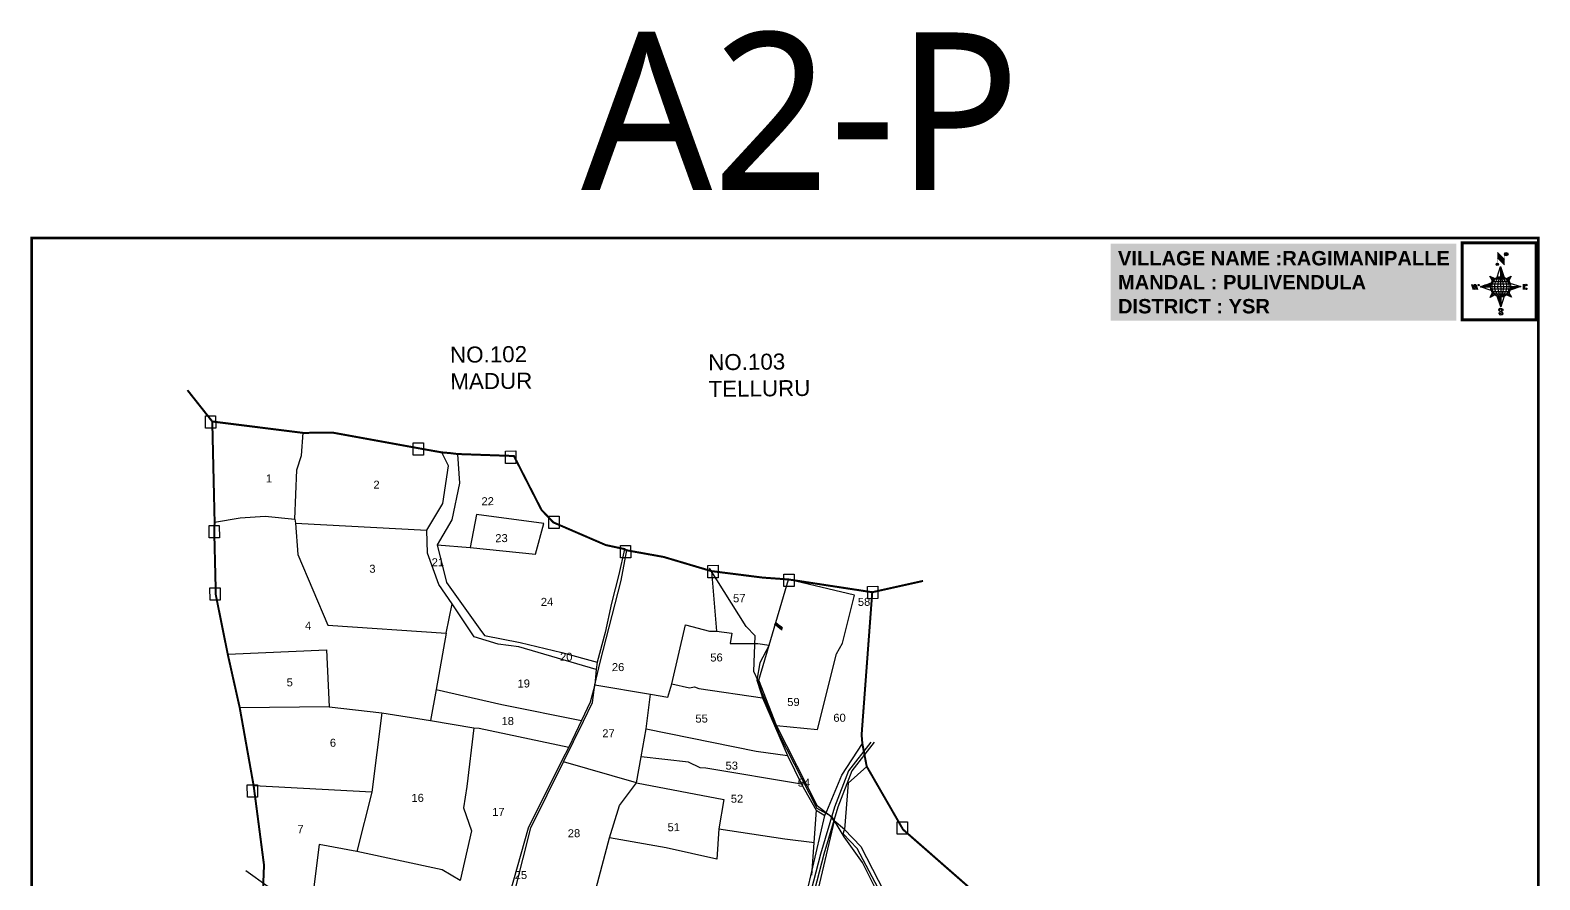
# Model space of a CAD drawing. Header units: millimetres. Extents: x 200439 to 221397, y 1597565 to 1606587.
# Drawn here: x 200439 to 203462, y 1603804 to 1605506 of the extents above; entities that cross this region are included whole.
import ezdxf
from ezdxf.enums import TextEntityAlignment as Align

# ---------------------------------------------------------------- set-up
doc = ezdxf.new("R2010")
doc.units = ezdxf.units.MM
for name, color, linetype in [('bord', 1, 'Continuous'), ('BOUNDRY STONES', 240, 'Continuous'), ('CADAS', 1, 'Continuous'), ('PLOTS', 7, 'Continuous'), ('PLOTS NO', 7, 'Continuous'), ('ROADS', 1, 'Continuous'), ('VILLAGE BOUNDARY', 5, 'Continuous'), ('VILLAGE BOUNDRY', 5, 'Continuous')]:
    doc.layers.add(name, color=color, linetype=linetype)
doc.styles.get("Standard").update_dxf_attribs({"font": 'arial.ttf'})
doc.styles.add('TMS', font='trebuc.ttf')
pattern_1 = [(267.297113149, (-8720374.938, 50637915.138), (10.5367255337, -0.497431438), [])]
pattern_2 = [(357.297113149, (-8720374.938, 50637915.138), (0.497431438, 10.5367255337), [])]

# ---------------------------------------------------------------- blocks, each defined once
blk = doc.blocks.new('DROP')
h = blk.add_hatch()
h.set_pattern_fill('ANSI31', color=1, scale=10, angle=45)
h.set_pattern_definition([(90, (-324.4107, -25.7687), (-1.25, 0), [])])
h.paths.add_polyline_path([(-9.9, -4.3), (-13.8, 4.1), (13.8, 4.1), (10.2, -4.3)])
blk = doc.blocks.new('*X11')
at = {"color": 0, "linetype": 'Continuous'}
for p, q in [((6321.6, 240.5), (6322.3, 241.2)), ((6321.6, 240.3), (6322.3, 241)), ((6321.6, 240.1), (6322.3, 240.8)), ((6321.6, 239.9), (6322.4, 240.7)), ((6321.6, 239.8), (6322.4, 240.6)), ((6321.6, 239.6), (6322.5, 240.5)), ((6321.6, 239.4), (6322.5, 240.3)), ((6321.6, 239.2), (6322.6, 240.2)), ((6321.7, 239.1), (6322.6, 240.1)), ((6321.8, 240.8), (6322.4, 241.4)), ((6321.8, 239), (6322.7, 240)), ((6321.8, 239), (6322.8, 239.9)), ((6321.9, 238.9), (6322.9, 239.8)), ((6322, 238.8), (6323, 239.7)), ((6322.1, 241.3), (6322.4, 241.6)), ((6322.1, 238.7), (6323.1, 239.6)), ((6322.2, 238.6), (6323.1, 239.6)), ((6322.3, 238.5), (6323.2, 239.5)), ((6322.4, 238.5), (6323.3, 239.4)), ((6322.5, 238.4), (6323.4, 239.3)), ((6322.7, 238.4), (6323.6, 239.3)), ((6322.8, 238.3), (6323.7, 239.2)), ((6322.9, 238.3), (6323.8, 239.1)), ((6323.1, 238.2), (6323.9, 239.1)), ((6323.2, 238.2), (6324, 239)), ((6323.3, 238.2), (6324.2, 239)), ((6323.5, 238.1), (6324.3, 238.9)), ((6323.7, 238.1), (6324.4, 238.9)), ((6323.8, 238.1), (6324.6, 238.8)), ((6324.1, 238.2), (6324.7, 238.8)), ((6324.3, 238.3), (6324.9, 238.8)), ((6324.6, 238.3), (6325.1, 238.8)), ((6324.8, 238.4), (6325.2, 238.8)), ((6325.1, 238.5), (6325.4, 238.8)), ((6325.4, 238.6), (6325.6, 238.8))]:
    blk.add_line(p, q, dxfattribs=at)
blk = doc.blocks.new('*X10')
at = {"color": 0, "linetype": 'Continuous'}
for p, q in [((6324.4, 240.3), (6324.5, 240.4)), ((6324.6, 240.3), (6324.8, 240.5)), ((6324.7, 240.2), (6325, 240.5)), ((6324.8, 240.2), (6325.2, 240.6)), ((6325, 240.1), (6325.5, 240.6)), ((6325.1, 240.1), (6325.6, 240.6)), ((6325.2, 240), (6325.8, 240.6)), ((6325.3, 240), (6326, 240.6)), ((6325.4, 239.9), (6326.1, 240.6)), ((6325.5, 239.8), (6326.2, 240.5)), ((6325.6, 239.8), (6326.3, 240.5)), ((6325.7, 239.7), (6326.5, 240.4)), ((6325.9, 239.6), (6326.6, 240.3)), ((6326, 239.5), (6326.7, 240.3)), ((6326, 239.4), (6326.8, 240.2)), ((6326.1, 239.3), (6327, 240.2)), ((6326.2, 239.3), (6327.1, 240.1)), ((6326.3, 239.2), (6327.1, 240)), ((6326.4, 239.1), (6327.2, 239.9)), ((6326.5, 239), (6327.3, 239.8)), ((6326.5, 238.9), (6327.4, 239.7)), ((6326.6, 238.8), (6327.5, 239.6)), ((6326.7, 238.7), (6327.5, 239.5)), ((6326.8, 238.6), (6327.6, 239.4)), ((6326.8, 238.5), (6327.7, 239.3)), ((6326.9, 238.3), (6327.8, 239.2)), ((6326.9, 238.2), (6327.9, 239.1)), ((6327, 238.1), (6327.8, 239)), ((6327, 237.9), (6327.8, 238.8)), ((6327, 237.8), (6327.8, 238.6)), ((6326.8, 236.5), (6327.4, 237)), ((6326.9, 236.8), (6327.6, 237.4)), ((6327, 237.6), (6327.8, 238.4)), ((6327, 237.4), (6327.8, 238.2)), ((6327, 237.3), (6327.8, 238)), ((6327, 237.1), (6327.8, 237.9))]:
    blk.add_line(p, q, dxfattribs=at)
blk = doc.blocks.new('H')
at = {"layer": 'bord', "extrusion": (0.000427885, 0.004792, 0.999988)}
h = blk.add_hatch(dxfattribs=at)
h.set_pattern_fill('LINE', color=8, scale=84.387686, angle=-2.7029, style=0)
h.set_pattern_definition(pattern_2)
h.paths.add_polyline_path([(-492, 786, -0.090992), (-448, 775), (-486, 912)])
h = blk.add_hatch(dxfattribs=at)
h.set_pattern_fill('LINE', color=8, scale=84.387686, angle=-92.7029, style=0)
h.set_pattern_definition(pattern_1)
h.paths.add_polyline_path([(-625, 665, -0.090992), (-615, 710), (-751, 671)])
h = blk.add_hatch(dxfattribs=at)
h.set_pattern_fill('LINE', color=8, scale=84.387686, angle=-92.7029, style=0)
h.set_pattern_definition(pattern_1)
h.paths.add_polyline_path([(-246, 647), (-372, 653, -0.090992), (-382, 609)])
h = blk.add_hatch(dxfattribs=at)
h.set_pattern_fill('LINE', color=8, scale=84.387686, angle=-2.7029, style=0)
h.set_pattern_definition(pattern_2)
h.paths.add_polyline_path([(-504, 533, -0.090992), (-549, 543), (-510, 406)])
for p, q in [((-519, 1020, -1217), (-435, 927, -1216)), ((-516, 1087, -1217), (-432, 994, -1217)), ((-627, 794, -1216), (-567, 760, -1216)), ((-627, 794, -1216), (-584, 747, -1215)), ((-599, 731, -1215), (-627, 794, -1216)), ((-538, 774, -1216), (-487, 906, -1216)), ((-487, 906, -1216), (-493, 780, -1216)), ((-487, 906, -1216), (-448, 769, -1216)), ((-421, 753, -1216), (-359, 781, -1216)), ((-359, 781, -1216), (-405, 739, -1216)), ((-359, 781, -1216), (-392, 721, -1215)), ((-865, 701, -1215), (-847, 638, -1215)), ((-847, 700, -1215), (-829, 637, -1215)), ((-829, 699, -1215), (-811, 636, -1215)), ((-829, 699, -1215), (-811, 698, -1215)), ((-811, 698, -1215), (-794, 635, -1215)), ((-752, 665, -1215), (-615, 704, -1215)), ((-752, 665, -1215), (-625, 659, -1215)), ((-619, 614, -1215), (-752, 665, -1215)), ((-639, 526, -1214), (-606, 585, -1215)), ((-399, 576, -1215), (-371, 513, -1214)), ((-246, 641, -1215), (-383, 603, -1215)), ((-379, 693, -1215), (-246, 641, -1215)), ((-373, 647, -1215), (-246, 641, -1215)), ((-213, 669, -1215), (-217, 601, -1215)), ((-197, 600, -1215), (-194, 668, -1215)), ((-639, 526, -1214), (-593, 568, -1215)), ((-577, 553, -1215), (-639, 526, -1214)), ((-511, 400, -1214), (-549, 537, -1214)), ((-460, 533, -1215), (-511, 400, -1214)), ((-505, 527, -1214), (-511, 400, -1214)), ((-371, 513, -1214), (-431, 546, -1215)), ((-371, 513, -1214), (-414, 560, -1215))]:
    blk.add_line(p, q, dxfattribs=at)
at = {"layer": 'bord', "color": 8, "linetype": 'ByBlock', "extrusion": (0.000427885, 0.004792, 0.999988)}
for p, q in [((-493, 780, -1216), (-505, 527, -1214)), ((-373, 647, -1215), (-625, 659, -1215)), ((-378, 616, -1215), (-623, 628, -1215)), ((-375, 679, -1215), (-620, 691, -1215)), ((-392, 585, -1215), (-611, 595, -1215)), ((-386, 711, -1215), (-605, 722, -1215)), ((-411, 744, -1216), (-578, 752, -1216)), ((-420, 555, -1215), (-587, 562, -1215))]:
    blk.add_line(p, q, dxfattribs=at)
at = {"layer": 'bord', "extrusion": (0.000427885, 0.004792, 0.999988), "elevation": -1212}
for points, const_width in [([(-530, 950, 1), (-520, 939, 1)], 14.8), ([(-414, 1073, 1), (-398, 1058, 1)], 22.3), ([(-776, 697, 1), (-769, 690, 1)], 8.9), ([(-180, 618, 1), (-173, 611, 1)], 9.79), ([(-178, 667, 1), (-171, 660, 1)], 9.79), ([(-525, 322, 1), (-533, 329, 1)], 11.1), ([(-490, 362, 1), (-498, 369, 1)], 11.1)]:
    blk.add_lwpolyline(points, format="xyb", close=True, dxfattribs=dict(at, const_width=const_width))
for points, const_width in [([(-522, 960), (-516, 1093)], 1.61), ([(-434, 933), (-428, 1066)], 1.61), ([(-870, 707), (-846, 706)], 0.642), ([(-829, 643), (-855, 644)], 0.642), ([(-829, 643), (-821, 678)], 0.642), ([(-811, 642), (-784, 641)], 0.642), ([(-793, 641), (-782, 694)], 0.642), ([(-177, 605), (-226, 607)], 0.706), ([(-223, 676), (-174, 673)], 0.706), ([(-195, 645), (-185, 644)], 0.706)]:
    blk.add_lwpolyline(points, dxfattribs=dict(at, const_width=const_width))
for points in [[(-537, 317), (-531, 310), (-520, 307), (-505, 307), (-494, 310), (-486, 318), (-487, 326), (-491, 333), (-494, 336), (-503, 341), (-522, 347), (-530, 352), (-534, 355), (-537, 363), (-537, 373), (-530, 381), (-520, 384), (-504, 384), (-493, 380), (-487, 373)], [(-522, 348), (-526, 354), (-528, 361), (-528, 371), (-526, 375), (-521, 381), (-515, 384)], [(-505, 307), (-499, 312), (-497, 319), (-497, 327), (-501, 335), (-509, 343)]]:
    blk.add_lwpolyline(points, dxfattribs=at)
at = {"layer": 'bord', "extrusion": (0.000427885, 0.004792, 0.999988)}
for centre, radius in [((-525, 944, -1212), 14.8), ((-406, 1065, -1212), 22.3), ((-498, 659, -1212), 127), ((-773, 694, -1212), 8.9), ((-177, 615, -1212), 9.79), ((-174, 663, -1212), 9.79), ((-529, 325, -1212), 11.1), ((-494, 365, -1212), 11.1)]:
    blk.add_circle(centre, radius, dxfattribs=at)
at = {"layer": 'bord', "color": 8, "linetype": 'ByBlock', "extrusion": (0.000427885, 0.004792, 0.999988)}
for centre, radius, start, end in [((-482, 658, -1212), 128, 94.9254, 259.6691), ((-437, 656, -1212), 141, 113.2864, 241.308), ((-316, 651, -1212), 222, 142.5892, 212.0053), ((-560, 662, -1212), 141, 293.2864, 61.308), ((-681, 668, -1212), 222, 322.5892, 32.0053), ((-515, 660, -1212), 128, 274.9254, 79.6691)]:
    blk.add_arc(centre, radius, start, end, dxfattribs=at)
at = {"layer": 'bord', "extrusion": (0.000427885, 0.004792, 0.999988)}
for points in [[(-516, 1093, -1212), (-431, 1000, -1212), (-519, 1026, -1212), (-434, 933, -1212)], [(-864, 707, -1212), (-846, 706, -1212), (-846, 644, -1212), (-829, 643, -1212)], [(-829, 705, -1212), (-811, 704, -1212), (-811, 642, -1212), (-793, 641, -1212)], [(-193, 674, -1212), (-197, 606, -1212), (-213, 675, -1212), (-216, 607, -1212)]]:
    blk.add_solid(points, dxfattribs=at)
at = {"layer": 'bord', "extrusion": (0.000427885, 0.004792, 0.999988), "xscale": 7.977342409717546, "yscale": 7.977342409717546, "zscale": 7.977342409717546, "rotation": 138.0840426661453}
for name, p in [('*X10', (38301, -31929, -1212)), ('*X11', (38314, -31951, -1212))]:
    blk.add_blockref(name, p, dxfattribs=at)

msp = doc.modelspace()

# ---------------------------------------------------------------- linework, layer by layer
at = {"color": 5, "const_width": 5.6}
msp.add_lwpolyline([(200442, 1605089.7), (203459.2, 1605089.7), (203459.2, 1600748.8), (200442, 1600748.8)], close=True, dxfattribs=at)
at = {"layer": 'BOUNDRY STONES'}
for points in [[(200790, 1604733.5), (200810.5, 1604733.7), (200810.7, 1604709), (200790.3, 1604708.8)], [(201206, 1604679.5), (201226.4, 1604679.7), (201226.7, 1604654.9), (201206.2, 1604654.7)], [(201391, 1604662.9), (201411.4, 1604663.2), (201411.7, 1604638.4), (201391.2, 1604638.2)], [(200797.3, 1604513.6), (200817.8, 1604513.8), (200818.1, 1604489.1), (200797.6, 1604488.9)], [(201477.8, 1604532.6), (201498.2, 1604532.8), (201498.5, 1604508.1), (201478, 1604507.8)], [(201621.1, 1604474), (201641.5, 1604474.2), (201641.8, 1604449.5), (201621.3, 1604449.3)], [(201796, 1604433.9), (201816.5, 1604434.2), (201816.7, 1604409.4), (201796.3, 1604409.2)], [(201948.3, 1604416.4), (201968.7, 1604416.6), (201969, 1604391.9), (201948.5, 1604391.6)], [(202116.1, 1604392), (202136.5, 1604392.2), (202136.8, 1604367.5), (202116.3, 1604367.2)], [(200799.2, 1604388.8), (200819.7, 1604389.1), (200819.9, 1604364.3), (200799.5, 1604364.1)], [(200873.8, 1603994.6), (200894.2, 1603994.8), (200894.5, 1603970), (200874, 1603969.8)], [(202175.1, 1603920.1), (202195.6, 1603920.4), (202195.8, 1603895.6), (202175.4, 1603895.4)]]:
    msp.add_lwpolyline(points, close=True, dxfattribs=at)
for points in [[(202122.7, 1604080.1), (202077.6, 1604022.5), (202049.4, 1603949.6), (202021.5, 1603855.4), (201988.6, 1603726.9), (201972, 1603634.7), (201935.8, 1603456.5), (201894.7, 1603268.5), (201837.6, 1603020.1), (201795.7, 1602861.1), (201742.7, 1602680.8), (201718.5, 1602603.7), (201663.1, 1602466.4), (201611.6, 1602363.4), (201568, 1602255), (201499.2, 1602102.3), (201432.3, 1601965.1), (201394, 1601894.4), (201324.1, 1601789.2), (201291.3, 1601710.9), (201247, 1601655.2)], [(202129.4, 1604080.3), (202084.3, 1604022.6), (202056.2, 1603949.8), (202028.2, 1603855.6), (201995.3, 1603727.1), (201978.7, 1603634.9), (201942.5, 1603456.6), (201901.5, 1603268.6), (201844.3, 1603020.2), (201802.4, 1602861.3), (201749.5, 1602681), (201725.3, 1602603.9), (201669.8, 1602466.6), (201618.3, 1602363.5), (201574.8, 1602255.2), (201505.9, 1602102.5), (201439, 1601965.2), (201400.8, 1601894.5), (201330.8, 1601789.4), (201298.1, 1601711.1), (201253.8, 1601655.4)]]:
    msp.add_lwpolyline(points, dxfattribs=at)
at = {"layer": 'PLOTS'}
for points in [[(200808.5, 1604520.7), (200859.3, 1604529.2), (200909.6, 1604532.4), (200969.2, 1604526.8), (200972.8, 1604625.2), (200982.3, 1604654.3), (200985.8, 1604699.4)], [(200969.2, 1604526.8), (200970.1, 1604518.8), (200974.8, 1604455.6), (201034.9, 1604314.1), (201272.4, 1604298.3), (201284.4, 1604357.3), (201257.5, 1604395.5), (201234.9, 1604458.5), (201233.4, 1604504.7), (201265.5, 1604558), (201276.6, 1604633.1), (201263.6, 1604660.3)], [(201294.6, 1604657.1), (201299.1, 1604598.7), (201283.7, 1604525.4), (201254.3, 1604475.3), (201272.9, 1604400), (201339.5, 1604306.2), (201349.1, 1604293.9), (201420.1, 1604279.7), (201503.6, 1604259.4), (201574.6, 1604240.2)], [(200970.1, 1604518.8), (201233.4, 1604504.7)], [(201254.3, 1604475.3), (201320.2, 1604470.1), (201451.1, 1604456.2), (201467.4, 1604517.8), (201332.7, 1604535.7), (201320.2, 1604470.1)], [(200900.8, 1603712.5), (200997.1, 1603705.1), (201046.8, 1603701.1), (201290.7, 1603671.9), (201320, 1603669.8), (201389.2, 1603662.5), (201410.8, 1603786.7), (201441.8, 1603908.6), (201507.1, 1604040.5), (201547.4, 1604122.1), (201565, 1604159.7), (201569.7, 1604194.9), (201580.2, 1604240.2), (201622.7, 1604403.6), (201633.8, 1604464.2)], [(201628.9, 1604466.8), (201617.8, 1604415.6), (201603.1, 1604358.3), (201590.6, 1604299.6), (201574.6, 1604240.2), (201572.2, 1604225.8), (201569.7, 1604194.9), (201560.4, 1604160), (201543.1, 1604123.6), (201517.6, 1604069.9), (201503.7, 1604043.5), (201436.3, 1603908), (201399.4, 1603777.8)], [(201803.1, 1604422.6), (201813.1, 1604302.5)], [(201569.7, 1604194.9), (201681.1, 1604176.1), (201716, 1604170), (201724, 1604196.8), (201751.4, 1604314.8), (201799.4, 1604302.4), (201813.1, 1604302.5), (201843.9, 1604298.3), (201840.8, 1604277.9), (201896.1, 1604277.3), (201918.9, 1604274.2), (201957.5, 1604405.9)], [(201933.7, 1604113.3), (202015.7, 1604105.1), (202053.5, 1604257.2), (202066, 1604278.5), (202089.6, 1604374.5), (201957.5, 1604405.9)], [(201572.2, 1604225.8), (201417.7, 1604270.8), (201376.2, 1604276.5), (201328.3, 1604290.7), (201284.4, 1604357.3)], [(201272.4, 1604298.3), (201251.8, 1604185.6), (201240.6, 1604123.3)], [(201918.9, 1604274.2), (201900.4, 1604238.6), (201894.4, 1604204.4), (201902.5, 1604179.5), (201905.3, 1604168.8), (201955.8, 1604053.2), (201983.4, 1603995.7), (202012.9, 1603943.9), (202030.4, 1603933)], [(202069.5, 1603905), (202049, 1603922.7), (202042.1, 1603931.3), (202015.4, 1603951.8), (201933.7, 1604113.3), (201898, 1604204.1), (201918.9, 1604274.2)], [(200834.8, 1604255.9), (201032.4, 1604264.7), (201037.6, 1604150.9), (200858.8, 1604148.7)], [(201251.8, 1604185.6), (201383.5, 1604155.4), (201543.1, 1604123.6)], [(201724, 1604196.8), (201759.2, 1604189.1), (201769.3, 1604191.1), (201777.8, 1604187.6), (201905.3, 1604168.8)], [(201037.6, 1604150.9), (201143.1, 1604138.8), (201240.6, 1604123.3), (201327.7, 1604108.7), (201338.4, 1604107.8), (201517.6, 1604069.9)], [(201386.4, 1603635.6), (201497.7, 1603616.9), (201489.8, 1603547.9), (201470.3, 1603427.6), (201607.1, 1603403), (201648.7, 1603397.4), (201672.2, 1603529.7), (201716.8, 1603742.4), (201566.6, 1603764.8), (201598.9, 1603888.4), (201619, 1603953), (201653.4, 1603998.3), (201662.3, 1604050.7), (201672.4, 1604106.5), (201681.1, 1604176.1)], [(201143.1, 1604138.8), (201123.2, 1603980), (201093.3, 1603861.2)], [(201327.7, 1604108.7), (201313.2, 1603991.3), (201306.8, 1603948.6), (201323, 1603902.6), (201300, 1603803), (201264.2, 1603824.2), (201093.3, 1603861.2), (201017.6, 1603874.8), (201005, 1603774.3), (200997.1, 1603705.1)], [(201672.4, 1604106.5), (201892.6, 1604062), (201955.8, 1604053.2)], [(201874.3, 1603189.1), (201942.1, 1603534.3), (201978.9, 1603699.4), (201986.7, 1603746), (202030.4, 1603933), (202034.5, 1603941.8), (202064.6, 1604014), (202105.5, 1604077)], [(201653.4, 1603998.3), (201507.1, 1604040.5)], [(201983.4, 1603995.7), (201791.9, 1604027.7), (201780.4, 1604028.7), (201757.2, 1604039.9), (201662.3, 1604050.7)], [(202114.2, 1604031.4), (202076.8, 1603998.1), (202069.5, 1603905), (202069.5, 1603905)], [(201123.2, 1603980), (200886.7, 1603992.2)], [(201653.4, 1603998.3), (201827.9, 1603965.4), (201818.4, 1603906.6), (201814.3, 1603845.8), (201712.8, 1603868.6), (201598.9, 1603888.4)], [(202012.9, 1603943.9), (202003.4, 1603813.8)], [(202049, 1603922.7), (202019.6, 1603797.8), (202006.8, 1603745.1), (201994.7, 1603695.4), (201961.3, 1603530.5), (201927.7, 1603359.4), (201891.1, 1603189), (201890, 1603180.4), (201883.1, 1603151.2), (201847.1, 1603009.3), (201800.6, 1602838.1), (201777.3, 1602762.1), (201790.4, 1602757.5), (201774.2, 1602643.9), (201752.5, 1602502.1), (201747.1, 1602463.6)], [(201818.4, 1603906.6), (201950.5, 1603886.5), (202009.6, 1603878.9)], [(202161, 1603742), (202095.4, 1603867.3), (202066.8, 1603896.7), (202069.5, 1603905)], [(202069.5, 1603905), (202102.6, 1603871.3), (202160.3, 1603758), (202172.2, 1603735.5), (202185.1, 1603722.6), (202222, 1603697.9), (202252.5, 1603677.7), (202257.9, 1603668.2), (202494.3, 1603573.1), (202568.5, 1603533.8), (202634.1, 1603500.7)]]:
    msp.add_lwpolyline(points, dxfattribs=at)
at = {"layer": 'ROADS'}
for points in [[(202636.8, 1603507.4), (202245.2, 1603697.8), (202183.5, 1603731.5), (202147.6, 1603754.9), (202105.9, 1603838.8), (202068.8, 1603890.1), (202044.9, 1603930.4), (202014.8, 1603947.4), (201938.9, 1604096.1), (201904.2, 1604180.3), (201896.8, 1604203.1), (201888, 1604221.7), (201891, 1604293), (201872.7, 1604311.5), (201799.3, 1604428.8)], [(200870.7, 1603823), (200915.5, 1603790.7), (200939.8, 1603699.1), (201014.3, 1603552.6), (201056.4, 1603455.9), (201105.5, 1603346.6), (201131.6, 1603247.2), (201137.6, 1603223.5)]]:
    msp.add_lwpolyline(points, dxfattribs=at)
at = {"layer": 'VILLAGE BOUNDARY', "color": 200, "const_width": 6.05, "elevation": 0}
msp.add_lwpolyline([(203454.6, 1605080), (203306.8, 1605080), (203306.8, 1604925.9), (203454.6, 1604925.9)], close=True, dxfattribs=at)
at = {"layer": 'VILLAGE BOUNDRY', "const_width": 4}
for points in [[(200754.1, 1604785), (200803.8, 1604722.2), (200985.8, 1604699.4), (201044.5, 1604700), (201219.8, 1604668.1), (201263.6, 1604660.3), (201280.2, 1604658.9), (201294.6, 1604657.1), (201407.8, 1604653.1), (201463.1, 1604545), (201486.8, 1604520.1), (201591.6, 1604474.8), (201628.9, 1604466.8), (201633.8, 1604464.2), (201707.4, 1604451), (201803.1, 1604422.6), (201905.9, 1604409.6), (201957.5, 1604405.9), (202125.3, 1604380.3), (202227, 1604402.9), (202125.3, 1604380.3), (202104, 1604094.7), (202105.5, 1604077), (202114.2, 1604031.4), (202187, 1603905), (202427.6, 1603694.1)], [(200904.3, 1603758.2), (200907.4, 1603833.7), (200886.7, 1603992.2), (200858.8, 1604148.7), (200834.8, 1604255.9), (200810.9, 1604374.7), (200807.7, 1604504.7), (200808.5, 1604520.7), (200803.8, 1604722.2)]]:
    msp.add_lwpolyline(points, dxfattribs=at)

# ---------------------------------------------------------------- block references
at = {"xscale": 0.7, "yscale": 0.7, "zscale": 0.7, "rotation": 141.5639985700664}
msp.add_blockref('DROP', (201938.4, 1604312.2), dxfattribs=at)
at = {"layer": 'VILLAGE BOUNDARY', "color": 1, "xscale": 0.1588428818549649, "yscale": 0.1588428818549649, "zscale": 0.1588428818549649, "rotation": 3.078330600073183}
msp.add_blockref('H', (203468.3, 1604892.8, 193.4), dxfattribs=at)

# ---------------------------------------------------------------- texts
at = {"layer": 'CADAS', "color": 2, "style": 'TMS'}
msp.add_text('A2-P', height=315.69, dxfattribs=at).set_placement((201542.4, 1605185.8))
at = {"layer": 'PLOTS NO'}
for s, height, p in [('1', 16, (200917.2, 1604608.1)), ('2', 16, (201132.7, 1604595.7)), ('22', 16.02, (201355.3, 1604562.6)), ('23', 16.02, (201382.9, 1604488.6)), ('3', 16, (201124.5, 1604427.3)), ('21', 16.02, (201255.6, 1604440.4)), ('24', 16.02, (201474.1, 1604361)), ('57', 16.02, (201859, 1604368.3)), ('58', 16.02, (202108.9, 1604361)), ('4', 16, (200995.7, 1604313.5)), ('20', 16.02, (201512.6, 1604251)), ('56', 16.02, (201813.4, 1604249.6)), ('26', 16.02, (201616.4, 1604230.3)), ('5', 16, (200958.9, 1604199.8)), ('19', 16.02, (201427.4, 1604197.5)), ('59', 16.02, (201967.5, 1604160.4)), ('18', 16.02, (201395.4, 1604122.3)), ('55', 16.02, (201783.6, 1604127.2)), ('60', 16.02, (202059.8, 1604128.9)), ('27', 16.02, (201597.2, 1604097.8)), ('6', 16, (201045.4, 1604078.8)), ('53', 16.02, (201844, 1604033)), ('54', 16.02, (201988.5, 1603999)), ('16', 16.02, (201215, 1603968.4)), ('52', 16.02, (201854.5, 1603966.8)), ('17', 16.02, (201376.7, 1603940.2)), ('7', 16, (200980.4, 1603905.7)), ('51', 16.02, (201727.8, 1603909.7)), ('28', 16.02, (201528.1, 1603897.6)), ('25', 16.02, (201421.7, 1603813.8))]:
    msp.add_text(s, height=height, rotation=0.613, dxfattribs=at).set_placement(p, align=Align.MIDDLE_CENTER)
at = {"layer": 'ROADS', "char_height": 32.044, "attachment_point": 1, "rotation": 0.613}
for s, insert, width in [('NO.102 MADUR', (201279.7, 1604871.8), 169.053), ('NO.103 TELLURU', (201796.6, 1604856.8), 203.978)]:
    msp.add_mtext(s, dxfattribs=dict(at, insert=insert, width=width))
at = {"layer": 'VILLAGE BOUNDARY', "insert": (202617.3, 1605063.7), "char_height": 28.839, "width": 663.023, "attachment_point": 1, "bg_fill": 1, "box_fill_scale": 1.5, "bg_fill_color": 9, "bg_fill_transparency": 0}
msp.add_mtext('{\\fArial|b1|i0|c0|p34;\\C1;VILLAGE NAME :\\C5;RAGIMANIPALLE\\P\\C1;MANDAL : \\C5;PULIVENDULA \\P\\C1;DISTRICT : \\C5;YSR}', dxfattribs=at)

doc.saveas('drawing.dxf')
